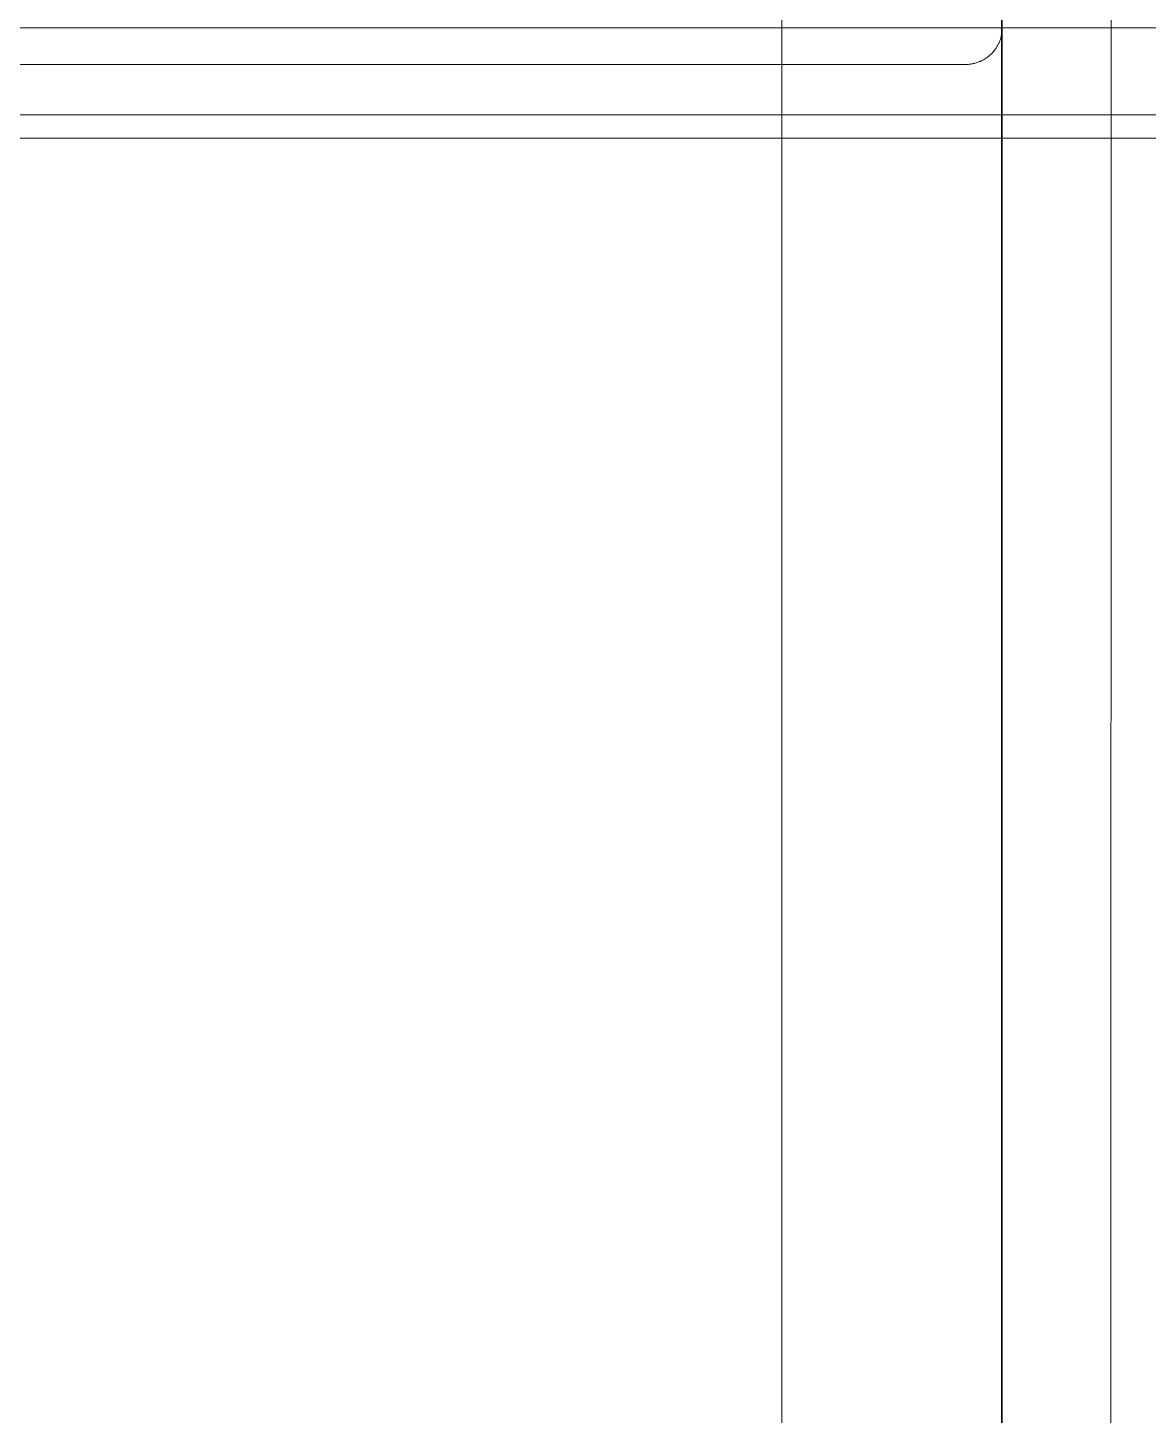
# Model space of a CAD drawing. Header units: millimetres. Extents: x -159872 to 386485, y -250577 to 158966.
# Drawn here: x 156806.1 to 156958.5, y 11016.2 to 11205 of the extents above; entities that cross this region are included whole.
import ezdxf

# ---------------------------------------------------------------- set-up
doc = ezdxf.new("R2010")
doc.units = ezdxf.units.MM
doc.layers.get('0').update_dxf_attribs({"lineweight": 25})
for name, color, linetype, lineweight in [('LDS-equipment-kitchen equipment', 3, 'Continuous', 13), ('WS-Fabs', 252, 'Continuous', 13), ('WS-FRAME HIDDEN', 68, 'Continuous', 5)]:
    doc.layers.add(name, color=color, linetype=linetype, lineweight=lineweight)

# ---------------------------------------------------------------- blocks, each defined once
blk = doc.blocks.new('Group-360')
at = {"layer": 'LDS-equipment-kitchen equipment'}
blk.add_polyline3d([(95980.19, 47662.54, 0), (95980.19, 47647.53, 0), (96745.22, 47647.53, 0), (96745.22, 47662.54, 0), (95980.19, 47662.54, 0)], dxfattribs=at)
blk = doc.blocks.new('A$C7a11c87d')
at = {"layer": 'WS-Fabs', "color": 7, "lineweight": 5}
blk.add_polyline3d([(3396.61, 350.14, 0), (3396.59, 20.14, 0), (3396.6, 20.01, 0), (3396.6, 19.89, 0), (3396.61, 19.77, 0), (3396.62, 19.65, 0), (3396.63, 19.52, 0), (3396.65, 19.4, 0), (3396.67, 19.28, 0), (3396.69, 19.16, 0), (3396.72, 19.04, 0), (3396.74, 18.92, 0), (3396.78, 18.8, 0), (3396.81, 18.68, 0), (3396.85, 18.57, 0), (3396.89, 18.45, 0), (3396.93, 18.34, 0), (3396.98, 18.22, 0), (3397.02, 18.11, 0), (3397.07, 18, 0), (3397.13, 17.89, 0), (3397.18, 17.78, 0), (3397.24, 17.67, 0), (3397.31, 17.56, 0), (3397.37, 17.46, 0), (3397.44, 17.36, 0), (3397.51, 17.26, 0), (3397.58, 17.16, 0), (3397.65, 17.06, 0), (3397.73, 16.96, 0), (3397.81, 16.87, 0), (3397.89, 16.78, 0), (3397.97, 16.69, 0), (3398.06, 16.6, 0), (3398.15, 16.51, 0), (3398.24, 16.43, 0), (3398.33, 16.35, 0), (3398.42, 16.27, 0), (3398.52, 16.19, 0), (3398.62, 16.12, 0), (3398.72, 16.05, 0), (3398.82, 15.98, 0), (3398.92, 15.91, 0), (3399.02, 15.85, 0), (3399.13, 15.78, 0), (3399.24, 15.73, 0), (3399.35, 15.67, 0), (3399.46, 15.62, 0), (3399.57, 15.56, 0), (3399.68, 15.52, 0), (3399.79, 15.47, 0), (3399.91, 15.43, 0), (3400.03, 15.39, 0), (3400.14, 15.35, 0), (3400.26, 15.32, 0), (3400.38, 15.29, 0), (3400.5, 15.26, 0), (3400.62, 15.23, 0), (3400.74, 15.21, 0), (3400.86, 15.19, 0), (3400.98, 15.17, 0), (3401.1, 15.16, 0), (3401.23, 15.15, 0), (3401.35, 15.14, 0), (3401.47, 15.14, 0), (3401.59, 15.14, 0)], dxfattribs=at)
at = {"layer": 'WS-Fabs', "color": 7, "linetype": 'Continuous', "lineweight": 5, "transparency": 33554687}
blk.add_polyline3d([(2661.59, 15.18, 0), (5701.5, 15.49, 0)], dxfattribs=at)
at = {"layer": 'WS-Fabs', "color": 7, "lineweight": 5, "transparency": 33554687}
blk.add_polyline3d([(5701.49, 0, 0), (-178, 0.84, 0)], dxfattribs=at)
at = {"layer": 'WS-FRAME HIDDEN', "color": 7, "lineweight": 5}
blk.add_polyline3d([(2691.59, 15.18, 0), (3411.59, 15.13, 0), (3411.6, 45.13, 0), (2691.6, 45.18, 0), (2691.59, 15.18, 0)], dxfattribs=at)
blk = doc.blocks.new('A$C9600e4bc')
at = {"linetype": 'Continuous', "transparency": 33554687}
blk.add_polyline3d([(0, 1395, 0), (0, 645, 0)], dxfattribs=at)
blk = doc.blocks.new('Group-410')
at = {"layer": 'LDS-equipment-kitchen equipment'}
blk.add_blockref('Group-360', (0, 0), dxfattribs=at)
at = {"layer": 'LDS-equipment-kitchen equipment', "rotation": 89.9999999946682}
blk.add_blockref('A$C7a11c87d', (96280.3, 44260.95), dxfattribs=at)
at = {"layer": 'LDS-equipment-kitchen equipment', "xscale": -1, "rotation": 89.99982067775127}
blk.add_blockref('A$C9600e4bc', (97440.32, 47650.67), dxfattribs=at)

msp = doc.modelspace()

# ---------------------------------------------------------------- block references
at = {"layer": 'LDS-equipment-kitchen equipment', "color": 7}
msp.add_blockref('Group-410', (60673.51323, -36457.51522), dxfattribs=at)

doc.saveas('drawing.dxf')
